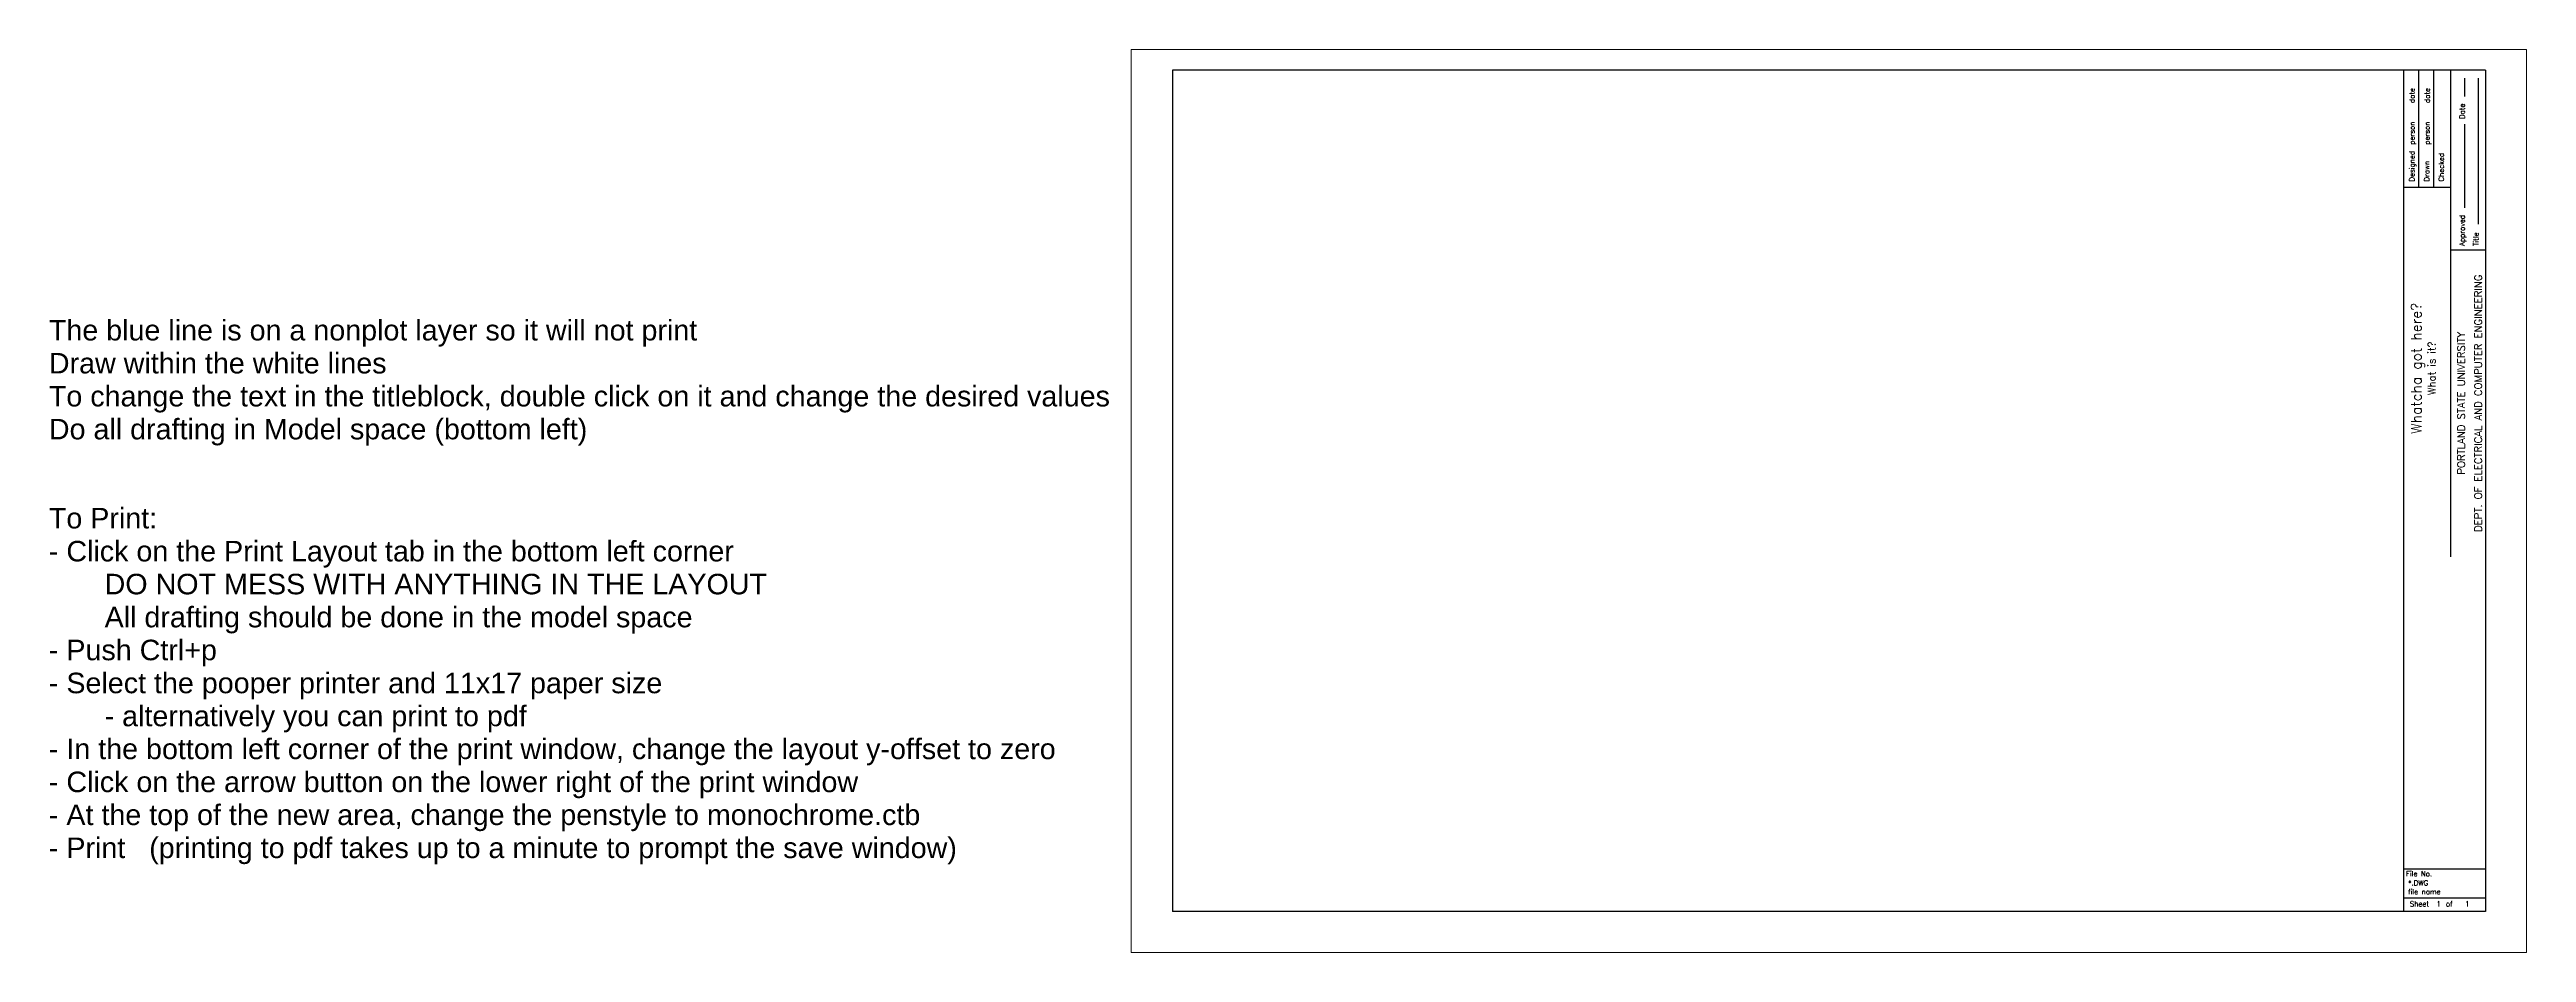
# Model space of a CAD drawing. Header units: inches. Extents: x 6.3 to 36.5, y 0 to 11.
import ezdxf
from ezdxf.enums import TextEntityAlignment as Align

# ---------------------------------------------------------------- set-up
doc = ezdxf.new("R2010")
doc.units = ezdxf.units.IN
doc.header["$MEASUREMENT"] = 0
doc.layers.add('Anno', color=210, linetype='Continuous')
doc.layers.add('TBLK - Title Block', color=7, linetype='Continuous')
doc.layers.add('NonPlot Construction', color=4, linetype='Continuous', lineweight=13, plot=False)
doc.styles.add('ROMANS', font='Romans.shx')
doc.styles.get("Standard").update_dxf_attribs({"font": 'arial.ttf'})

# ---------------------------------------------------------------- blocks, each defined once
blk = doc.blocks.new('PWR_LAB_TTLBK')
blk.add_line((15.001, 10.25), (15.001, 0))
at = {"layer": 'TBLK - Title Block'}
for p, q in [((0, 10.25), (0, 0)), ((16, 10.25), (0, 10.25)), ((15.184, 10.25), (15.184, 8.819)), ((15.367, 10.25), (15.367, 8.819)), ((15.576, 10.25), (15.576, 8.055)), ((15.749, 9.927), (15.749, 10.153)), ((15.917, 8.373), (15.917, 10.153)), ((16, 10.25), (16, 0)), ((15.749, 8.572), (15.749, 9.591)), ((15.576, 8.819), (15.001, 8.819)), ((16.001, 8.055), (15.576, 8.055)), ((15.576, 8.055), (15.576, 4.318)), ((16.001, 0.513), (15.001, 0.513)), ((16, 0), (0, 0)), ((16, 0.163), (15, 0.163))]:
    blk.add_line(p, q, dxfattribs=at)
at = {"layer": 'TBLK - Title Block', "style": 'ROMANS'}
for s, p in [('Date', (15.747, 9.654)), ('Designed', (15.135, 8.892)), ('Drawn', (15.316, 8.892)), ('Checked', (15.493, 8.892)), ('Approved', (15.747, 8.106)), ('Title', (15.915, 8.106))]:
    blk.add_text(s, height=0.0625, rotation=90, dxfattribs=at).set_placement(p)
for s, p in [('File No.', (15.032, 0.428)), ('Sheet    of', (15.078, 0.061))]:
    blk.add_text(s, height=0.0625, dxfattribs=at).set_placement(p)
at = {"layer": 'TBLK - Title Block', "color": 7, "style": 'ROMANS'}
for tag, p in [('D-DATE', (15.136, 9.849)), ('DR-DATE', (15.322, 9.849)), ('C-DATE', (15.503, 9.849))]:
    blk.add_attdef(tag, p, '', height=0.0625, rotation=90, dxfattribs=at)
at = {"layer": 'TBLK - Title Block', "style": 'ROMANS'}
for tag, p in [('DESIGNER', (15.137, 9.341)), ('DRAFTER', (15.32, 9.341)), ('CHECKER', (15.503, 9.341))]:
    blk.add_attdef(tag, p, '', height=0.0625, rotation=90, dxfattribs=at)
for tag, height, p in [('PROJECT_NAME', 0.125, (15.22, 6.616)), ('DESCRIPTION', 0.09, (15.39, 6.616)), ('AGENCY', 0.09, (15.749, 6.191)), ('DEPARTMENT', 0.09, (15.956, 6.191))]:
    blk.add_attdef(tag, text='', height=height, rotation=90, dxfattribs=at).set_placement(p, align=Align.CENTER)
for tag, p in [('CAD_FILE_NAME', (15.057, 0.316)), ('CAD_FILE_NAME1', (15.057, 0.209)), ('SH', (15.403, 0.061)), ('TS', (15.752, 0.061))]:
    blk.add_attdef(tag, p, '', height=0.0625, dxfattribs=at)

msp = doc.modelspace()

# ---------------------------------------------------------------- linework, layer by layer
at = {"layer": 'NonPlot Construction'}
for p, q in [((36.464, 11), (19.464, 11)), ((19.464, 11), (19.464, 0)), ((36.464, 0), (36.464, 11)), ((19.464, 0), (36.464, 0))]:
    msp.add_line(p, q, dxfattribs=at)

# ---------------------------------------------------------------- block references
at = {"xscale": 0.9999784532986439, "yscale": 0.9999784532986439, "zscale": 0.9999784532986439}
msp.add_blockref('PWR_LAB_TTLBK', (19.964, 0.5), dxfattribs=at).add_auto_attribs({'PROJECT_NAME': 'Whatcha got here?', 'DESCRIPTION': 'What is it?', 'AGENCY': 'PORTLAND STATE UNIVERSITY', 'DEPARTMENT': 'DEPT. OF ELECTRICAL AND COMPUTER ENGINEERING', 'DESIGNER': 'person', 'D-DATE': 'date', 'DRAFTER': 'person', 'DR-DATE': 'date', 'CAD_FILE_NAME': '*.DWG', 'CAD_FILE_NAME1': 'file name', 'SH': '1', 'TS': '1'})

# ---------------------------------------------------------------- texts
at = {"layer": 'Anno'}
for s, p in [('The blue line is on a nonplot layer so it will not print', (6.275, 7.456)), ('Draw within the white lines ', (6.275, 7.054)), ('To change the text in the titleblock, double click on it and change the desired values', (6.275, 6.652)), ('Do all drafting in Model space (bottom left)', (6.275, 6.251)), ('To Print:', (6.275, 5.166)), ('- Click on the Print Layout tab in the bottom left corner', (6.275, 4.764)), ('       DO NOT MESS WITH ANYTHING IN THE LAYOUT', (6.275, 4.363)), ('       All drafting should be done in the model space', (6.275, 3.961)), ('- Push Ctrl+p', (6.275, 3.56)), ('- Select the pooper printer and 11x17 paper size', (6.275, 3.158)), ('       - alternatively you can print to pdf', (6.275, 2.756)), ('- In the bottom left corner of the print window, change the layout y-offset to zero', (6.275, 2.355)), ('- Click on the arrow button on the lower right of the print window', (6.275, 1.953)), ('- At the top of the new area, change the penstyle to monochrome.ctb', (6.275, 1.552)), ('- Print   (printing to pdf takes up to a minute to prompt the save window)   ', (6.275, 1.15))]:
    msp.add_text(s, height=0.25, dxfattribs=at).set_placement(p)

doc.saveas('drawing.dxf')
